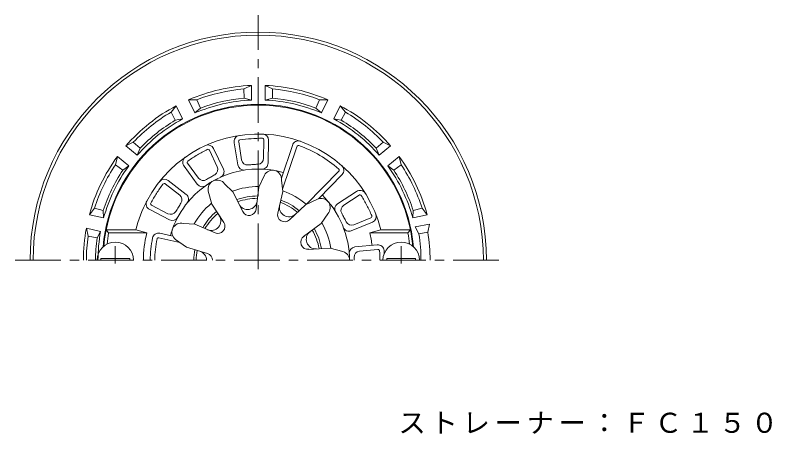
# Model space of a CAD drawing. Units: millimetres, scale not verified. Extents: x -220 to 218, y -346 to 307.
# Drawn here: x -100 to 148.8, y 169.2 to 306.7 of the extents above; entities that cross this region are included whole.
import ezdxf

# ---------------------------------------------------------------- set-up
doc = ezdxf.new("R2010")
doc.units = ezdxf.units.MM
doc.header["$LTSCALE"] = 3
doc.linetypes.add('CHAIN1', pattern=[8, 5, -1, 1, -1])
for name, color, linetype, lineweight in [('0-0_通り芯', 3, 'Continuous', 9), ('0-2_仕上', 6, 'Continuous', 9), ('0-5_寸法', 7, 'Continuous', 9)]:
    doc.layers.add(name, color=color, linetype=linetype, lineweight=lineweight)
doc.styles.add('ＭＳ ゴシック', font='')
doc.styles.get('ＭＳ ゴシック').set_extended_font_data('MS Gothic')

msp = doc.modelspace()

# ---------------------------------------------------------------- linework, layer by layer
at = {"layer": '0-0_通り芯', "linetype": 'CHAIN1'}
for p, q in [((-20.043, 223.322), (-20.043, 306.74)), ((-99.966, 226.188), (60.631, 226.188))]:
    msp.add_line(p, q, dxfattribs=at)
at = {"layer": '0-0_通り芯'}
for p, q in [((-24.677, 279.487), (-24.762, 282.491)), ((-15.408, 279.487), (-15.324, 282.491)), ((-38.993, 276.22), (-40.22, 278.962)), ((-22.293, 278.83), (-24.677, 279.487)), ((-17.793, 278.83), (-15.408, 279.487)), ((-1.093, 276.22), (0.135, 278.962)), ((-40.856, 274.593), (-38.993, 276.22)), ((0.77, 274.593), (-1.093, 276.22)), ((-47.344, 272.198), (-48.723, 274.868)), ((7.258, 272.198), (8.637, 274.868)), ((-44.911, 272.641), (-47.344, 272.198)), ((4.825, 272.641), (7.258, 272.198)), ((-58.824, 263.043), (-61.12, 264.982)), ((18.738, 263.043), (21.034, 264.982)), ((-59.797, 260.769), (-58.824, 263.043)), ((19.711, 260.769), (18.738, 263.043)), ((-64.603, 255.796), (-67.004, 257.603)), ((-62.603, 257.251), (-64.603, 255.796)), ((22.517, 257.251), (24.517, 255.796)), ((24.517, 255.796), (26.918, 257.603)), ((-70.974, 242.567), (-73.884, 243.317)), ((-70.864, 240.096), (-70.974, 242.567)), ((30.779, 240.096), (30.888, 242.567)), ((30.888, 242.567), (33.798, 243.317)), ((31.492, 237.162), (36.21, 238.1)), ((31.492, 237.162), (32.749, 234.863)), ((36.21, 238.1), (35.693, 235.448)), ((-73.037, 233.53), (-75.984, 234.116)), ((-71.866, 235.709), (-73.037, 233.53)), ((32.749, 234.863), (35.693, 235.448))]:
    msp.add_line(p, q, dxfattribs=at)
for points in [[(-22.293, 278.83), (-22.293, 283.644), (-24.762, 282.491)], [(-17.793, 278.83), (-17.793, 283.644), (-15.324, 282.491)], [(-40.856, 274.593), (-42.945, 278.93), (-40.22, 278.962)], [(0.77, 274.593), (2.859, 278.93), (0.135, 278.962)], [(-44.911, 272.641), (-46.999, 276.978), (-48.723, 274.868)], [(4.825, 272.641), (6.914, 276.978), (8.637, 274.868)], [(-59.797, 260.769), (-63.561, 263.771), (-61.12, 264.982)], [(19.711, 260.769), (23.475, 263.771), (21.034, 264.982)], [(-62.603, 257.251), (-66.367, 260.252), (-67.004, 257.603)], [(22.517, 257.251), (26.281, 260.252), (26.918, 257.603)], [(-70.864, 240.096), (-75.558, 241.167), (-73.884, 243.317)], [(30.779, 240.096), (35.472, 241.167), (33.798, 243.317)], [(-71.866, 235.709), (-76.559, 236.78), (-75.984, 234.116)]]:
    msp.add_lwpolyline(points, dxfattribs=at)
for radius, start, end in [(75, 0, 180), (74, 0, 180), (57.5, 92.2426, 113.47169), (57.5, 66.52831, 87.7574), (56.5, 94.7907, 110.92358), (56.5, 69.07642, 85.2093), (52.69, 92.44742, 113.26685), (53.5, 94.96953, 110.74481), (52.69, 66.73315, 87.55258), (53.5, 69.25519, 85.03047), (51.229, 4.97188, 175.02812), (57.5, 117.95686, 139.18596), (57.5, 40.81403, 62.04312), (56.5, 120.50494, 136.63783), (56.5, 43.36211, 59.495), (52.69, 118.1617, 138.98112), (53.5, 120.68375, 136.45903), (52.69, 41.01886, 61.83829), (53.5, 43.54094, 59.31622), (57.5, 143.67117, 164.90027), (57.5, 15.09975, 36.32884), (56.5, 146.21928, 162.35217), (52.69, 143.87601, 164.69543), (52.69, 15.30458, 36.12401), (56.5, 17.64786, 33.78075), (53.5, 146.39809, 162.17337), (53.5, 17.82663, 33.60191), (57.5, 169.38544, 180), (56.5, 171.93352, 180), (52.69, 169.59027, 180), (53.5, 0, 9.33118), (56.5, 0, 9.43318), (53.5, 172.11234, 180)]:
    msp.add_arc((-20.043, 226.188), radius, start, end, dxfattribs=at)
at = {"layer": '0-2_仕上'}
for p, q in [((-26.739, 257.512), (-27.941, 264.787)), ((-25.494, 259.181), (-26.471, 265.094)), ((-18.271, 259.712), (-18.169, 265.704)), ((-16.798, 258.13), (-16.67, 265.614)), ((-12.431, 253.227), (-8.785, 263.944)), ((-33.505, 256.941), (-36.103, 262.342)), ((-31.478, 256.188), (-34.723, 262.935)), ((-12.075, 249.615), (-7.345, 263.521)), ((-40.084, 251.175), (-44.424, 257.136)), ((-39.722, 253.225), (-43.248, 258.071)), ((-19.873, 250.187), (-18.038, 254.118)), ((-4.133, 244.628), (6.445, 255.461)), ((-0.286, 246.42), (7.519, 254.413)), ((-45.875, 247.628), (-50.62, 251.289)), ((-43.726, 247.865), (-49.654, 252.438)), ((-28.411, 248.682), (-31.102, 251.315)), ((-11.994, 248.798), (-12.363, 252.546)), ((-35.339, 244.682), (-36.46, 248.872)), ((-19.873, 250.187), (-20.739, 242.977)), ((-11.994, 248.798), (-13.647, 241.727)), ((6.033, 244.79), (12.23, 248.787)), ((-28.411, 248.682), (-25.131, 242.203)), ((-4.486, 244.463), (-0.554, 246.295)), ((8.06, 244.312), (13.096, 247.561)), ((-49.763, 241.518), (-55.089, 244.265)), ((-35.339, 244.682), (-31.368, 238.602)), ((-4.486, 244.463), (-9.784, 239.497)), ((-49.167, 239.522), (-55.72, 242.903)), ((0.656, 238.335), (2.782, 241.443)), ((11.42, 237.896), (16.958, 240.186)), ((-40.912, 238.041), (-44.667, 238.328)), ((-40.912, 238.041), (-34.235, 235.185)), ((0.656, 238.335), (-5.155, 233.98)), ((10.554, 235.915), (17.472, 238.775)), ((-70.053, 236.188), (-69.226, 235.188)), ((-60.32, 236.188), (-70.053, 236.188)), ((-56.675, 235.188), (-69.226, 235.188)), ((-60.32, 236.188), (-56.675, 235.188)), ((-48.114, 234.114), (-52.371, 235.083)), ((20.234, 236.188), (16.589, 235.188)), ((16.589, 235.188), (29.14, 235.188)), ((20.234, 236.188), (29.967, 236.188)), ((29.967, 236.188), (29.14, 235.188)), ((-45.839, 232.058), (-52.704, 233.62)), ((-43.648, 230.523), (-47.201, 233.012)), ((-43.648, 230.523), (-36.698, 228.418)), ((3.622, 230.188), (-3.63, 229.789)), ((3.621, 230.188), (7.811, 229.064)), ((11.687, 230.571), (19.03, 231.237)), ((13.261, 229.208), (19.23, 229.749)), ((-62.293, 226.788), (-62.293, 226.188)), ((22.207, 226.788), (22.207, 226.188))]:
    msp.add_line(p, q, dxfattribs=at)
at = {"layer": '0-2_仕上', "linetype": 'CHAIN1'}
for p, q in [((-67.043, 230.795), (-67.043, 225.16)), ((26.957, 230.795), (26.957, 225.16))]:
    msp.add_line(p, q, dxfattribs=at)
at = {"layer": '0-2_仕上'}
for points in [[(-62.293, 226.788), (-71.793, 226.788), (-71.793, 226.188)], [(22.207, 226.788), (31.707, 226.788), (31.707, 226.188)]]:
    msp.add_lwpolyline(points, dxfattribs=at)
for centre, radius, start, end in [((-20.043, 226.188), 51, 5.23544, 174.76456), ((-20.043, 226.188), 41.5, 13.94345, 151.99609), ((-25.988, 265.238), 2, 98.77922, 193.02014), ((-18.843, 226.276), 40, 89.73949, 95.06277), ((-18.663, 265.776), 0.5, 351.73672, 89.7403), ((-18.669, 265.664), 2, 358.57576, 88.00774), ((-36.532, 262.082), 2, 25.24243, 114.67441), ((-25.992, 265.237), 0.5, 98.66284, 196.66641), ((-20.043, 226.188), 40, 93.33945, 98.66273), ((-6.851, 263.42), 2, 70.61256, 164.85349), ((-6.855, 263.422), 0.5, 70.49619, 168.49976), ((-20.043, 226.188), 40, 48.58307, 70.49591), ((-19.01, 226.805), 40, 116.40616, 121.72945), ((-36.577, 262.184), 0.5, 18.4034, 116.40697), ((-42.881, 258.416), 2, 125.44589, 219.68681), ((-42.885, 258.414), 0.5, 125.32951, 223.33308), ((-20.043, 226.188), 40, 120.00612, 125.32941), ((-23.521, 259.507), 2, 189.38228, 275.95941), ((-20.271, 259.746), 2, 272.44249, 359.01962), ((-35.307, 256.074), 2, 299.10916, 25.68629), ((-24.765, 257.838), 2, 189.38228, 278.48683), ((-20.043, 226.188), 31.5, 93.1069, 95.95947), ((-18.843, 226.276), 31.5, 92.44275, 95.29532), ((-18.798, 258.164), 2, 267.76982, 359.01996), ((6.088, 255.81), 2, 315.68094, 48.58325), ((-20.043, 226.188), 30, 74.08115, 137.7767), ((-19.01, 226.805), 31.5, 119.10942, 121.96199), ((-33.281, 255.322), 2, 294.43649, 25.68663), ((-15.354, 252.778), 3, 355.56062, 153.46123), ((6.088, 255.81), 0.5, 315.68094, 48.58325), ((-50.887, 250.863), 2, 51.9091, 141.34108), ((-50.973, 250.935), 0.5, 45.07007, 143.07364), ((-38.105, 254.402), 2, 216.04895, 302.62608), ((-20.043, 226.188), 31.5, 119.77357, 122.62614), ((-33.543, 249.571), 3, 35.56062, 193.46123), ((-19.397, 227.203), 40, 143.07283, 148.39612), ((-38.467, 252.352), 2, 216.04895, 305.1535), ((-20.043, 226.188), 24.24, 89.59406, 110.40605), ((-20.043, 226.188), 24.24, 49.59373, 70.40581), ((13.421, 247.175), 2, 32.21632, 126.45724), ((-20.043, 226.188), 40, 146.67279, 151.99608), ((-20.043, 226.188), 30, 137.7767, 157.44492), ((-47.096, 246.045), 2, 325.77583, 52.35297), ((-44.948, 246.282), 2, 321.10316, 52.3533), ((-20.043, 226.188), 21.15, 90.46648, 109.53362), ((-20.043, 226.188), 20.38, 90.74443, 109.25571), ((0.64, 243.543), 3, 315.56062, 113.46123), ((-20.043, 226.188), 30, 0, 45.68077), ((13.418, 247.178), 0.5, 32.09995, 130.10352), ((-20.043, 226.188), 40, 26.77655, 32.09984), ((-20.043, 226.188), 41.5, 151.99609, 166.05655), ((-54.916, 244.738), 2, 152.11256, 246.35349), ((-54.918, 244.735), 0.5, 151.99619, 249.99976), ((-19.397, 227.203), 31.5, 145.77609, 148.62866), ((-20.043, 226.188), 24.24, 129.59422, 150.40596), ((-23.541, 246.028), 3.146, 206.84773, 353.15253), ((-9.97, 243.636), 3.147, 166.84723, 313.1524), ((-20.043, 226.188), 20.38, 50.74408, 69.25545), ((-20.043, 226.188), 21.15, 50.46611, 69.53334), ((7.117, 243.11), 2, 122.81938, 211.92393), ((9.144, 242.632), 2, 122.81938, 209.39651), ((-19.485, 225.122), 40, 23.17659, 28.49988), ((-48.846, 243.295), 2, 242.71562, 329.29276), ((-20.043, 226.188), 31.5, 146.44025, 149.29282), ((-20.043, 226.188), 21.15, 130.46671, 149.53346), ((-20.043, 226.188), 20.38, 130.74463, 149.25557), ((-23.052, 243.255), 2.33, 206.84775, 353.15242), ((-11.378, 241.197), 2.33, 166.85048, 313.15239), ((-20.043, 226.188), 31.5, 26.54401, 29.39658), ((16.723, 240.629), 2, 292.01286, 21.44484), ((-48.25, 241.3), 2, 242.71562, 331.82018), ((-35.476, 239.138), 3.146, 246.84773, 33.15253), ((-19.485, 225.122), 31.5, 25.87985, 28.73242), ((10.656, 239.745), 2, 205.87959, 292.45673), ((16.827, 240.668), 0.5, 285.17383, 23.1774), ((-20.043, 226.188), 30, 157.44492, 164.23296), ((-45.415, 235.423), 3, 75.56062, 233.46123), ((-33.319, 237.328), 2.33, 246.84775, 33.15242), ((-20.043, 226.188), 21.15, 10.46599, 29.53299), ((-20.043, 226.188), 24.24, 9.59354, 30.40552), ((9.79, 237.764), 2, 201.20692, 292.45706), ((-20.043, 226.188), 50, 169.63023, 173.85565), ((-21.539, 226.188), 36.27, 165.63258, 180), ((-52.815, 233.133), 2, 77.18056, 168.0361), ((-3.758, 232.115), 2.33, 121.96426, 278.03435), ((-1.111, 233.079), 3.146, 126.84755, 273.15254), ((-20.043, 226.188), 20.38, 10.74391, 29.25508), ((-18.547, 226.188), 36.27, 7.76474, 14.36742), ((-20.043, 226.188), 50, 6.14435, 10.36977), ((-67.043, 226.188), 6, 0, 180), ((-20.043, 226.188), 35.5, 168.03593, 180), ((-20.043, 226.188), 34, 168.03592, 180), ((-52.815, 233.133), 0.5, 77.18056, 168.0361), ((26.957, 226.188), 6, 0, 180), ((-20.043, 226.188), 21.15, 170.46655, 180), ((-20.043, 226.188), 20.38, 170.74452, 180), ((-40.189, 226.188), 3.146, 0, 73.15253), ((6.957, 226.188), 3, 0.00378, 73.46123), ((11.868, 228.58), 2, 95.18117, 184.28572), ((13.441, 227.216), 2, 95.18117, 181.7583), ((19.338, 229.257), 2, 4.57811, 98.81903), ((19.337, 229.261), 0.5, 4.46173, 102.4653), ((-20.043, 226.188), 40, 0.00014, 4.46162), ((-20.043, 226.188), 41.5, 3.11127, 4.46153), ((-37.373, 226.188), 2.33, 0, 73.15239), ((-20.043, 226.188), 31.5, 0.00018, 1.75836)]:
    msp.add_arc(centre, radius, start, end, dxfattribs=at)

# ---------------------------------------------------------------- texts
at = {"layer": '0-5_寸法', "insert": (26.044, 169.18), "char_height": 6.598, "attachment_point": 7, "style": 'ＭＳ ゴシック'}
msp.add_mtext('\\T1.17;ストレーナー：ＦＣ１５０', dxfattribs=at)

doc.saveas('drawing.dxf')
